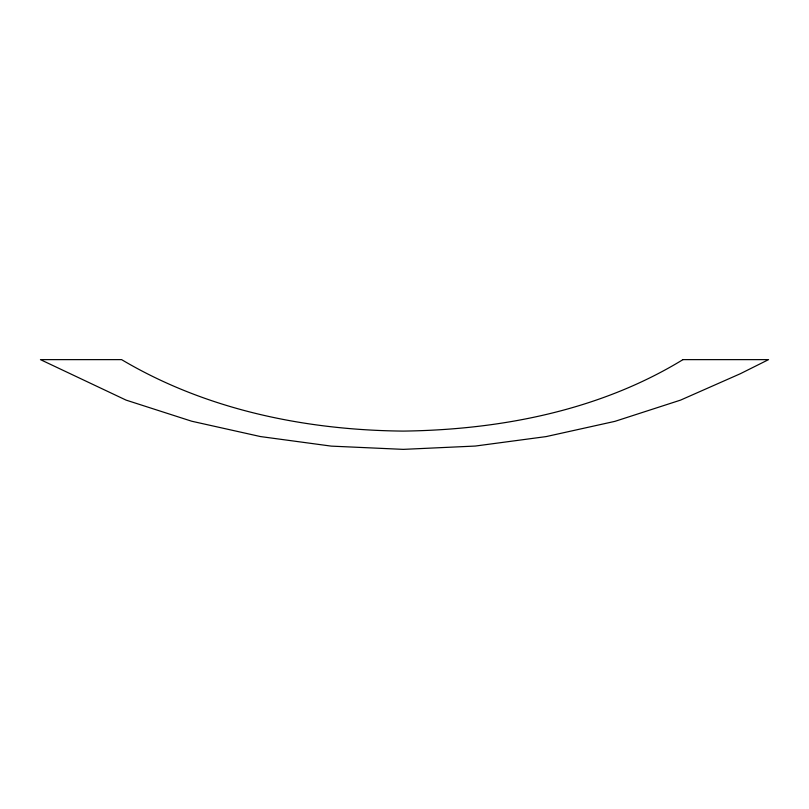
<?xml version="1.0" encoding="UTF-8"?>
<svg xmlns="http://www.w3.org/2000/svg" width="809" height="809" viewBox="0 0 809 809"><rect width="100%" height="100%" fill="white"/><g stroke="black" fill="none" stroke-linecap="round" stroke-linejoin="round"><path stroke-width="1.21" d="M682.958 359.631C599.449 410.659 500.174 429.822 403.286 431.096C305.559 430.176 206.315 409.92 121.603 359.631L40.45 359.631L126.073 400.111L191.753 421.236L260.488 436.567L331.286 446.123L403.297 449.369L475.287 446.052L546.126 436.597L614.951 421.347L680.571 400.111L740.306 373.738L768.55 359.631L682.958 359.631"/></g></svg>
